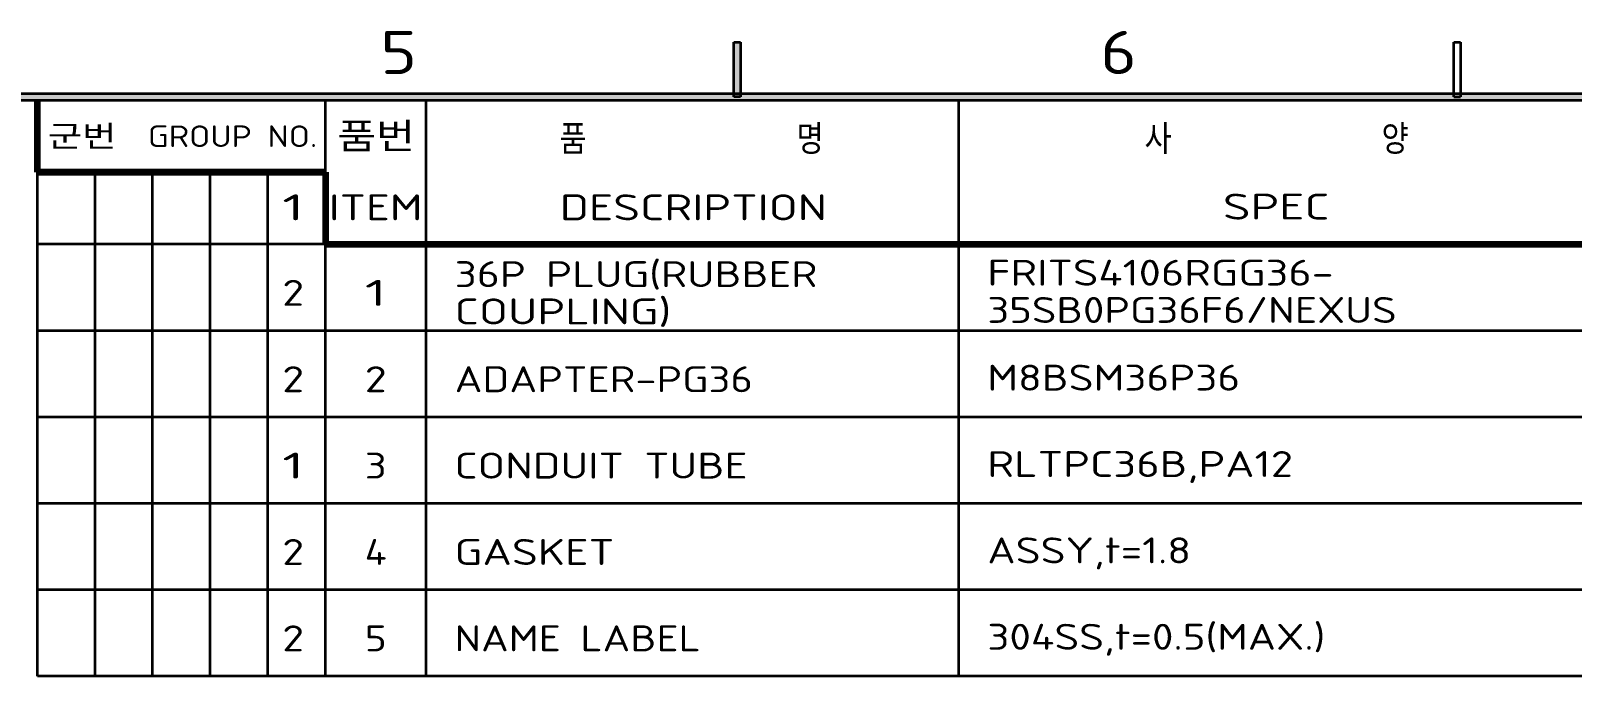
# Model space of a CAD drawing. Extents: x 23 to 472, y 3 to 294.
# Drawn here: x 220.9 to 328, y 246.8 to 291.6 of the extents above; entities that cross this region are included whole.
import ezdxf
from ezdxf.enums import TextEntityAlignment as Align

# ---------------------------------------------------------------- set-up
doc = ezdxf.new("R2010")
doc.units = 0
doc.layers.get('0').update_dxf_attribs({"lineweight": 13})
doc.layers.add('3', color=7, linetype='Continuous', lineweight=13)
doc.layers.add('5', color=7, linetype='Continuous', lineweight=13)
doc.styles.get("Standard").update_dxf_attribs({"font": 'isocp.shx'})

# ---------------------------------------------------------------- blocks, each defined once
blk = doc.blocks.new('BLOCK4352')
at = {"layer": '3', "color": 7, "lineweight": 13}
blk.add_text('6', height=3, dxfattribs=at).set_placement((295.22, 288.59), (297.76, 288.59), align=Align.FIT)
blk = doc.blocks.new('BLOCK4353')
at = {"layer": '3', "color": 7, "lineweight": 13}
blk.add_text('5', height=3, dxfattribs=at).set_placement((245.22, 288.59), (247.76, 288.59), align=Align.FIT)
blk = doc.blocks.new('BLOCK4376')
at = {"layer": '5', "color": 7, "lineweight": 13}
blk.add_text('품번', height=1.8, dxfattribs=at).set_placement((242.22, 283.39), (247.62, 283.39), align=Align.FIT)
blk = doc.blocks.new('BLOCK4377')
at = {"layer": '5', "color": 7, "lineweight": 13}
blk.add_text('ITEM', height=1.8, dxfattribs=at).set_placement((241.64, 278.43), (248.14, 278.43), align=Align.FIT)
blk = doc.blocks.new('BLOCK4378')
at = {"layer": '5', "color": 7, "lineweight": 13}
blk.add_text('DESCRIPTION', height=1.8, dxfattribs=at).set_placement((257.68, 278.43), (276.23, 278.43), align=Align.FIT)
blk = doc.blocks.new('BLOCK4379')
at = {"layer": '5', "color": 7, "lineweight": 13}
blk.add_text('품                 명', height=1.8, dxfattribs=at).set_placement((257.66, 283.22), (276, 283.22), align=Align.FIT)
blk = doc.blocks.new('BLOCK4383')
at = {"layer": '5', "color": 7, "lineweight": 13}
blk.add_text('사                 양', height=1.8, dxfattribs=at).set_placement((298.29, 283.22), (316.63, 283.22), align=Align.FIT)
blk = doc.blocks.new('BLOCK4384')
at = {"layer": '5', "color": 7, "lineweight": 13}
blk.add_text('SPEC', height=1.8, dxfattribs=at).set_placement((303.73, 278.48), (311.14, 278.48), align=Align.FIT)
blk = doc.blocks.new('BLOCK4390')
at = {"layer": '5', "color": 7, "lineweight": 13}
blk.add_text('군번  GROUP NO.', height=1.5, dxfattribs=at).set_placement((222.11, 283.52), (240.83, 283.52), align=Align.FIT)
blk = doc.blocks.new('BLOCK4391')
at = {"layer": '5', "color": 7, "lineweight": 13}
for s, p, p2 in [('36P PLUG(RUBBER', (250.37, 273.79), (275.57, 273.79)), ('COUPLING)', (250.37, 271.2), (265.42, 271.2))]:
    blk.add_text(s, height=1.8, dxfattribs=at).set_placement(p, p2, align=Align.FIT)
blk = doc.blocks.new('BLOCK4392')
at = {"layer": '5', "color": 7, "lineweight": 13}
for s, p, p2 in [('FRITS4106RGG36-', (287.37, 273.89), (311.42, 273.89)), ('35SB0PG36F6/NEXUS', (287.37, 271.3), (315.8, 271.3))]:
    blk.add_text(s, height=1.8, dxfattribs=at).set_placement(p, p2, align=Align.FIT)
blk = doc.blocks.new('BLOCK4393')
at = {"layer": '5', "color": 7, "lineweight": 13}
blk.add_text('1', height=1.8, dxfattribs=at).set_placement((244.13, 272.49), (245.66, 272.49), align=Align.FIT)
blk = doc.blocks.new('BLOCK4394')
at = {"layer": '5', "color": 7, "lineweight": 13}
blk.add_text('2', height=1.8, dxfattribs=at).set_placement((238.4, 272.49), (239.92, 272.49), align=Align.FIT)
blk = doc.blocks.new('BLOCK4395')
at = {"layer": '5', "color": 7, "lineweight": 13}
blk.add_text('1', height=1.8, dxfattribs=at).set_placement((238.4, 278.43), (239.92, 278.43), align=Align.FIT)
blk = doc.blocks.new('BLOCK4396')
at = {"layer": '5', "color": 7, "lineweight": 13}
blk.add_text('2', height=1.8, dxfattribs=at).set_placement((238.4, 266.49), (239.92, 266.49), align=Align.FIT)
blk = doc.blocks.new('BLOCK4397')
at = {"layer": '5', "color": 7, "lineweight": 13}
blk.add_text('2', height=1.8, dxfattribs=at).set_placement((244.13, 266.49), (245.66, 266.49), align=Align.FIT)
blk = doc.blocks.new('BLOCK4398')
at = {"layer": '5', "color": 7, "lineweight": 13}
blk.add_text('ADAPTER-PG36', height=1.8, dxfattribs=at).set_placement((250.37, 266.49), (271.09, 266.49), align=Align.FIT)
blk = doc.blocks.new('BLOCK4399')
at = {"layer": '5', "color": 7, "lineweight": 13}
blk.add_text('M8BSM36P36', height=1.8, dxfattribs=at).set_placement((287.37, 266.6), (304.93, 266.6), align=Align.FIT)
blk = doc.blocks.new('BLOCK4401')
at = {"layer": '5', "color": 7, "lineweight": 13}
blk.add_text('1', height=1.8, dxfattribs=at).set_placement((238.4, 260.49), (239.92, 260.49), align=Align.FIT)
blk = doc.blocks.new('BLOCK4402')
at = {"layer": '5', "color": 7, "lineweight": 13}
blk.add_text('3', height=1.8, dxfattribs=at).set_placement((244.13, 260.49), (245.66, 260.49), align=Align.FIT)
blk = doc.blocks.new('BLOCK4403')
at = {"layer": '5', "color": 7, "lineweight": 13}
blk.add_text('CONDUIT TUBE', height=1.8, dxfattribs=at).set_placement((250.37, 260.49), (270.72, 260.49), align=Align.FIT)
blk = doc.blocks.new('BLOCK4404')
at = {"layer": '5', "color": 7, "lineweight": 13}
blk.add_text('RLTPC36B,PA12', height=1.8, dxfattribs=at).set_placement((287.37, 260.6), (308.6, 260.6), align=Align.FIT)
blk = doc.blocks.new('BLOCK4405')
at = {"layer": '5', "color": 7, "lineweight": 13}
blk.add_text('2', height=1.8, dxfattribs=at).set_placement((238.4, 254.49), (239.92, 254.49), align=Align.FIT)
blk = doc.blocks.new('BLOCK4406')
at = {"layer": '5', "color": 7, "lineweight": 13}
blk.add_text('4', height=1.8, dxfattribs=at).set_placement((244.13, 254.49), (245.66, 254.49), align=Align.FIT)
blk = doc.blocks.new('BLOCK4407')
at = {"layer": '5', "color": 7, "lineweight": 13}
blk.add_text('GASKET', height=1.8, dxfattribs=at).set_placement((250.37, 254.49), (261.47, 254.49), align=Align.FIT)
blk = doc.blocks.new('BLOCK4408')
at = {"layer": '5', "color": 7, "lineweight": 13}
blk.add_text('ASSY,t=1.8', height=1.8, dxfattribs=at).set_placement((287.37, 254.6), (301.52, 254.6), align=Align.FIT)
blk = doc.blocks.new('BLOCK4409')
at = {"layer": '5', "color": 7, "lineweight": 13}
blk.add_text('2', height=1.8, dxfattribs=at).set_placement((238.4, 248.49), (239.92, 248.49), align=Align.FIT)
blk = doc.blocks.new('BLOCK4410')
at = {"layer": '5', "color": 7, "lineweight": 13}
blk.add_text('5', height=1.8, dxfattribs=at).set_placement((244.13, 248.49), (245.66, 248.49), align=Align.FIT)
blk = doc.blocks.new('BLOCK4411')
at = {"layer": '5', "color": 7, "lineweight": 13}
blk.add_text('NAME LABEL', height=1.8, dxfattribs=at).set_placement((250.37, 248.49), (267.47, 248.49), align=Align.FIT)
blk = doc.blocks.new('BLOCK4412')
at = {"layer": '5', "color": 7, "lineweight": 13}
blk.add_text('304SS,t=0.5(MAX.)', height=1.8, dxfattribs=at).set_placement((287.37, 248.6), (310.84, 248.6), align=Align.FIT)
blk = doc.blocks.new('BLOCK4417')
at = {"layer": '3', "color": 7, "lineweight": 5}
blk.add_solid([(410.24, 287.24), (409.76, 286.76), (30, 287.24), (30, 286.76)], dxfattribs=at)
blk = doc.blocks.new('BLOCK4437')
at = {"layer": '3', "color": 7, "lineweight": 5}
blk.add_solid([(270.24, 290.8), (269.76, 290.8), (270.24, 287), (269.76, 287)], dxfattribs=at)
blk = doc.blocks.new('BLOCK4506')
at = {"layer": '3', "color": 7, "lineweight": 5}
blk.add_solid([(270.24, 290.8), (269.76, 290.8), (270.24, 287), (269.76, 287)], dxfattribs=at)
blk = doc.blocks.new('BLOCK4507')
at = {"layer": '3', "color": 7, "lineweight": 5}
blk.add_solid([(270.24, 290.8), (269.76, 290.8), (270.24, 287), (269.76, 287)], dxfattribs=at)
blk = doc.blocks.new('BLOCK4508')
at = {"layer": '3', "color": 7, "lineweight": 5}
blk.add_solid([(270.24, 290.8), (269.76, 290.8), (270.24, 287), (269.76, 287)], dxfattribs=at)
blk = doc.blocks.new('BLOCK4509')
at = {"layer": '3', "color": 7, "lineweight": 5}
blk.add_solid([(270.24, 290.8), (269.76, 290.8), (270.24, 287), (269.76, 287)], dxfattribs=at)

msp = doc.modelspace()

# ---------------------------------------------------------------- linework, layer by layer
at = {"color": 7, "lineweight": 35, "ltscale": 0.011875}
msp.add_line((319.7625, 287), (320.2375, 287), dxfattribs=at)
at = {"color": 7, "lineweight": 35}
for p, q in [((221.4025, 246.7625), (221.4025, 286.7625)), ((241.4025, 246.7625), (241.4025, 286.7625)), ((248.4025, 246.7625), (248.4025, 286.7625)), ((285.4025, 246.7625), (285.4025, 286.7625)), ((225.4025, 246.7625), (225.4025, 281.7625)), ((229.4025, 246.7625), (229.4025, 281.7625)), ((233.4025, 246.7625), (233.4025, 281.7625)), ((237.4025, 246.7625), (237.4025, 281.7625)), ((409.7625, 276.7625), (221.4025, 276.7625)), ((409.7625, 270.7625), (221.4025, 270.7625)), ((409.7625, 264.7625), (221.4025, 264.7625)), ((409.7625, 258.7625), (221.4025, 258.7625)), ((409.7625, 252.7625), (221.4025, 252.7625)), ((409.7625, 246.7625), (221.4025, 246.7625))]:
    msp.add_line(p, q, dxfattribs=at)
at = {"color": 7, "lineweight": 140, "ltscale": 0.125}
for p, q in [((221.4025, 281.7625), (221.4025, 286.7625)), ((241.4025, 281.7625), (241.4025, 276.7625))]:
    msp.add_line(p, q, dxfattribs=at)
at = {"color": 7, "lineweight": 100, "ltscale": 0.5}
msp.add_line((241.4025, 281.7625), (221.4025, 281.7625), dxfattribs=at)
at = {"color": 7, "lineweight": 140, "ltscale": 0.5}
msp.add_line((221.4025, 281.7625), (241.4025, 281.7625), dxfattribs=at)
at = {"color": 7, "lineweight": 140}
msp.add_line((241.4025, 276.7625), (409.7625, 276.7625), dxfattribs=at)
at = {"layer": '3', "color": 7, "lineweight": 35, "ltscale": 0.095}
for p, q in [((269.7625, 287), (269.7625, 290.8)), ((270.2375, 290.8), (270.2375, 287)), ((319.7625, 287), (319.7625, 290.8)), ((320.2375, 290.8), (320.2375, 287))]:
    msp.add_line(p, q, dxfattribs=at)
at = {"layer": '3', "color": 7, "lineweight": 35, "ltscale": 0.011875}
for p, q in [((269.7625, 290.8), (270.2375, 290.8)), ((319.7625, 290.8), (320.2375, 290.8)), ((270.2375, 287), (269.7625, 287))]:
    msp.add_line(p, q, dxfattribs=at)
at = {"layer": '3', "color": 7, "lineweight": 35}
for p, q in [((30, 287.2375), (410.2375, 287.2375)), ((409.7625, 286.7625), (30, 286.7625))]:
    msp.add_line(p, q, dxfattribs=at)

# ---------------------------------------------------------------- block references
at = {"layer": '3', "lineweight": 0}
for name in ['BLOCK4353', 'BLOCK4352', 'BLOCK4437', 'BLOCK4506', 'BLOCK4507', 'BLOCK4508', 'BLOCK4509', 'BLOCK4417']:
    msp.add_blockref(name, (0, 0), dxfattribs=at)
at = {"layer": '5', "lineweight": 0}
for name in ['BLOCK4390', 'BLOCK4376', 'BLOCK4379', 'BLOCK4383', 'BLOCK4395', 'BLOCK4377', 'BLOCK4378', 'BLOCK4384', 'BLOCK4391', 'BLOCK4392', 'BLOCK4394', 'BLOCK4393', 'BLOCK4396', 'BLOCK4397', 'BLOCK4398', 'BLOCK4399', 'BLOCK4401', 'BLOCK4402', 'BLOCK4403', 'BLOCK4404', 'BLOCK4405', 'BLOCK4406', 'BLOCK4407', 'BLOCK4408', 'BLOCK4412', 'BLOCK4409', 'BLOCK4410', 'BLOCK4411']:
    msp.add_blockref(name, (0, 0), dxfattribs=at)

doc.saveas('drawing.dxf')
